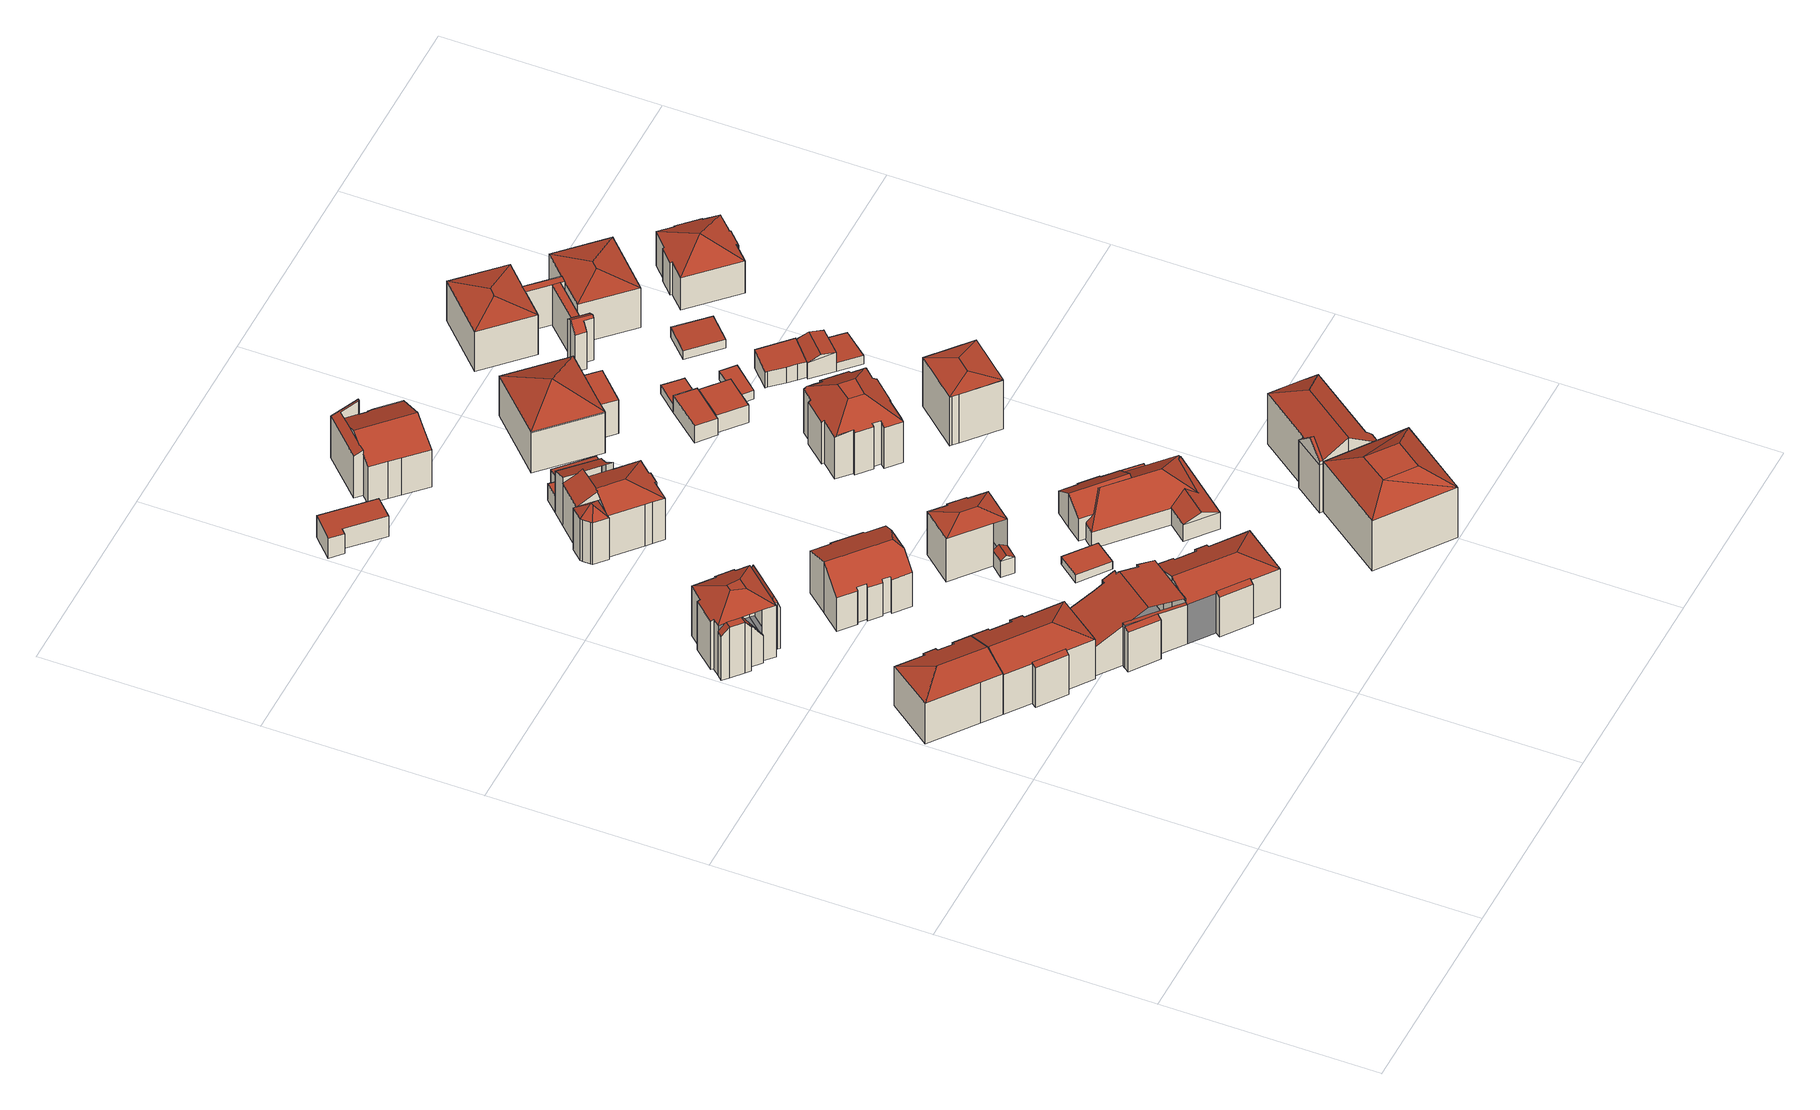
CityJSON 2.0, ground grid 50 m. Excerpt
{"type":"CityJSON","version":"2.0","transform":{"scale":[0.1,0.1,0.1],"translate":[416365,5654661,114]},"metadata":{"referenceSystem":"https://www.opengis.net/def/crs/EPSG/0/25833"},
"CityObjects":{
"building1":{"type":"Building","attributes":{"Dachtyp_tdc":"tdcHipAndGableRoof","Gemeindeschluessel":14612000,"Dachneigung":21.37,"QualitaetDacherkennung":67,"Geometrietyp2DReferenz":"3000","measuredHeight":13.57,"function":"31001_9998","roofType":"5000"},"geometry":[{"type":"Solid","lod":"2","boundaries":[[[[0,1,2,3]],[[1,4,5,2]],[[4,6,7,5]],[[6,8,9,7]],[[8,10,11,9]],[[10,12,13,11]],[[12,14,15,13]],[[14,16,17,15]],[[16,18,19,17]],[[18,20,21,19]],[[20,22,23,21]],[[22,0,3,23]],[[18,16,24]],[[16,14,12,10,24]],[[10,8,6,4,1,0,22,20,18,24]],[[3,2,5,7,9,11,13,15,17,19,21,23]]]],"semantics":{"surfaces":[{"type":"WallSurface"},{"type":"RoofSurface"},{"type":"GroundSurface"}],"values":[[0,0,0,0,0,0,0,0,0,0,0,0,1,1,1,2]]}}]},
"building2":{"type":"Building","attributes":{"Gemeindeschluessel":14612000,"Geometrietyp2DReferenz":"3000","function":"31001_9998","roofType":"9999"},"children":["building2-1","building2-2"]},
"building2-1":{"type":"BuildingPart","attributes":{"Dachtyp_tdc":"tdcHipAndGableRoof","Dachneigung":21.67,"QualitaetDacherkennung":78,"Geometrietyp2DReferenz":"3000","measuredHeight":13.66,"roofType":"5000"},"parents":["building2"],"geometry":[{"type":"MultiSurface","lod":"2","boundaries":[[[25,26,27,13]],[[26,8,9,27]],[[8,28,29,9]],[[28,30,31,29]],[[30,32,33,31]],[[32,34,35,33]],[[34,36,37,35]],[[36,38,39,37]],[[38,40,41,39]],[[40,42,43,41]],[[42,44,45,43]],[[44,46,47,45]],[[48,25,13,49]],[[44,42,40,50]],[[40,38,36,34,32,30,28,8,26,50]],[[26,25,48,46,44,50]],[[13,27,9,29,31,33,35,37,39,41,43,45,47,49]]],"semantics":{"surfaces":[{"type":"WallSurface"},{"type":"RoofSurface"},{"type":"GroundSurface"}],"values":[0,0,0,0,0,0,0,0,0,0,0,0,0,1,1,1,2]}}]},
"building2-2":{"type":"BuildingPart","attributes":{"Dachtyp_tdc":"tdcPolyFlatRoof","Dachneigung":22.02,"QualitaetDacherkennung":45,"Geometrietyp2DReferenz":"3000","measuredHeight":11.65,"roofType":"2100"},"parents":["building2"],"geometry":[{"type":"MultiSurface","lod":"2","boundaries":[[[47,51,52,49]],[[53,54,55,56]],[[56,55,51,47,46]],[[55,54,52,51]],[[54,53,48,49,52]]],"semantics":{"surfaces":[{"type":"GroundSurface"},{"type":"RoofSurface"},{"type":"WallSurface"}],"values":[0,1,2,2,2]}}]},
"building3":{"type":"Building","attributes":{"Gemeindeschluessel":14612000,"Geometrietyp2DReferenz":"3000","function":"31001_9998","roofType":"9999"},"children":["building3-1","building3-2","building3-3"]},
"building3-1":{"type":"BuildingPart","attributes":{"Dachtyp_tdc":"tdcFreeFormRoof","Dachneigung":54.72,"QualitaetDacherkennung":39,"Geometrietyp2DReferenz":"3000","measuredHeight":14.27,"roofType":"5000"},"parents":["building3"],"geometry":[{"type":"MultiSurface","lod":"2","boundaries":[[[57,58,59,60]],[[58,61,62,59]],[[61,63,64,62]],[[63,65,66,64]],[[65,67,68,66]],[[67,69,70,68]],[[69,71,72,70]],[[65,63,61,58,57,73,74]],[[75,76,77,71,69,67]],[[74,75,67,65]],[[60,59,62,64,66,68,70,72,78,79]]],"semantics":{"surfaces":[{"type":"WallSurface"},{"type":"RoofSurface"},{"type":"GroundSurface"}],"values":[0,0,0,0,0,0,0,1,1,1,2]}}]},
"building3-2":{"type":"BuildingPart","attributes":{"Dachtyp_tdc":"tdcFreeFormRoof","Dachneigung":70.44,"QualitaetDacherkennung":25,"Geometrietyp2DReferenz":"3000","measuredHeight":14.87,"roofType":"5000"},"parents":["building3"],"geometry":[{"type":"MultiSurface","lod":"2","boundaries":[[[80,81,82,83]],[[81,84,85,82]],[[84,86,87,85]],[[86,88,89,87]],[[90,91,92,93]],[[91,80,83,92]],[[88,86,94]],[[86,84,81,80,91,95,94]],[[91,90,95]],[[90,88,94,95]],[[83,82,85,87,89,93,92]]],"semantics":{"surfaces":[{"type":"WallSurface"},{"type":"RoofSurface"},{"type":"GroundSurface"}],"values":[0,0,0,0,0,0,1,1,1,1,2]}}]},
"building3-3":{"type":"BuildingPart","attributes":{"Dachtyp_tdc":"tdcCutTentRoof","Dachneigung":26.4,"QualitaetDacherkennung":42,"Geometrietyp2DReferenz":"3000","measuredHeight":17.01,"roofType":"9999"},"parents":["building3"],"geometry":[{"type":"MultiSurface","lod":"2","boundaries":[[[96,97,98,99]],[[97,100,90,93,98]],[[101,102,103,89,88]],[[102,104,57,60,103]],[[105,72,77]],[[105,106,107,72]],[[106,108,109,107]],[[108,110,111,109]],[[110,112,113,111]],[[112,114,115,113]],[[114,116,117,115]],[[116,118,119,117]],[[118,96,99,119]],[[102,101,100,120,121]],[[105,76,122,74,73,104,102,121,123]],[[114,112,110,108,106,105,123,124]],[[100,97,96,118,116,114,124,120]],[[124,123,121,120]],[[99,98,93,89,103,60,79,78,72,107,109,111,113,115,117,119]]],"semantics":{"surfaces":[{"type":"WallSurface"},{"type":"RoofSurface"},{"type":"GroundSurface"}],"values":[0,0,0,0,0,0,0,0,0,0,0,0,0,1,1,1,1,1,2]}}]},
"building4":{"type":"Building","attributes":{"Gemeindeschluessel":14612000,"Geometrietyp2DReferenz":"3000","function":"31001_9998","roofType":"9999"},"children":["building4-1","building4-2","building4-3"]},
"building4-1":{"type":"BuildingPart","attributes":{"Dachtyp_tdc":"tdcPolyFlatRoof","Dachneigung":21.7,"QualitaetDacherkennung":50,"Geometrietyp2DReferenz":"3000","measuredHeight":11.67,"roofType":"2100"},"parents":["building4"],"geometry":[{"type":"MultiSurface","lod":"2","boundaries":[[[125,126,127,128,129]],[[126,130,131,127]],[[130,132,133,131]],[[132,130,126,125,134]],[[128,127,131,133]]],"semantics":{"surfaces":[{"type":"WallSurface"},{"type":"RoofSurface"},{"type":"GroundSurface"}],"values":[0,0,0,1,2]}}]},
"building4-2":{"type":"BuildingPart","attributes":{"Dachtyp_tdc":"tdcGableRoof","Dachneigung":24.34,"QualitaetDacherkennung":28,"Geometrietyp2DReferenz":"3000","measuredHeight":13.68,"roofType":"3100"},"parents":["building4"],"geometry":[{"type":"MultiSurface","lod":"2","boundaries":[[[135,136,137,138,139]],[[140,141,43,142]],[[141,143,41,43]],[[143,144,145,41]],[[144,146,147,145]],[[146,148,149,147]],[[148,150,151,149]],[[150,152,153,151]],[[152,154,155,153]],[[154,156,157,155]],[[156,158,159,157]],[[158,135,139,159]],[[154,152,150,148,146,144,143,141,140,160,161]],[[161,136,135,158,156,154]],[[139,138,162,142,43,41,145,147,149,151,153,155,157,159]]],"semantics":{"surfaces":[{"type":"WallSurface"},{"type":"RoofSurface"},{"type":"GroundSurface"}],"values":[0,0,0,0,0,0,0,0,0,0,0,0,1,1,2]}}]},
"building4-3":{"type":"BuildingPart","attributes":{"Dachtyp_tdc":"tdcPolyFlatRoof","Dachneigung":4.14,"QualitaetDacherkennung":25,"Geometrietyp2DReferenz":"3000","measuredHeight":12.05,"roofType":"2100"},"parents":["building4"],"geometry":[{"type":"MultiSurface","lod":"2","boundaries":[[[163,129,128,164]],[[165,166,140,142,133,132]],[[137,163,164,138]],[[137,167,160,166,165,134,129,163]],[[164,128,133,142,162,138]]],"semantics":{"surfaces":[{"type":"WallSurface"},{"type":"RoofSurface"},{"type":"GroundSurface"}],"values":[0,0,0,1,2]}}]},
"building5":{"type":"Building","attributes":{"Dachtyp_tdc":"tdcGableAndHippedGRoof","Gemeindeschluessel":14612000,"Dachneigung":39.98,"QualitaetDacherkennung":42,"Geometrietyp2DReferenz":"3000","measuredHeight":14.41,"function":"31001_9998","roofType":"9999"},"geometry":[{"type":"Solid","lod":"2","boundaries":[[[[168,169,170,171,172,173,174,175,176,177,178,179]],[[178,180,181,182,183,184,185,186,187,188,189,190,179]],[[191,192,193,194,195,196,197,198,199,200,201,202,203,204,205,206,207,208,209,210,211,212]],[[187,186,192,191]],[[186,185,193,192]],[[185,184,194,193]],[[184,183,195,194]],[[183,182,196,195]],[[182,181,197,196]],[[181,180,198,197]],[[180,178,199,198]],[[178,177,200,199]],[[177,176,201,200]],[[176,175,202,201]],[[175,174,203,202]],[[174,173,204,203]],[[173,172,205,204]],[[172,171,206,205]],[[171,170,207,206]],[[170,169,208,207]],[[169,168,209,208]],[[168,190,210,209]],[[190,189,211,210]],[[189,188,212,211]],[[188,187,191,212]],[[190,168,179]]]],"semantics":{"surfaces":[{"type":"RoofSurface"},{"type":"GroundSurface"},{"type":"WallSurface"}],"values":[[0,0,1,2,2,2,2,2,2,2,2,2,2,2,2,2,2,2,2,2,2,2,2,2,2,0]]}}]},
"building6":{"type":"Building","attributes":{"Dachtyp_tdc":"tdcPolyFlatRoof","Gemeindeschluessel":14612000,"Dachneigung":3.67,"QualitaetDacherkennung":77,"Geometrietyp2DReferenz":"3000","measuredHeight":6.03,"function":"31001_9998","roofType":"2100"},"geometry":[{"type":"Solid","lod":"2","boundaries":[[[[213,214,215,216]],[[214,217,218,215]],[[217,219,220,218]],[[219,221,222,220]],[[221,223,224,222]],[[223,213,216,224]],[[223,221,219,217,214,213]],[[216,215,218,220,222,224]]]],"semantics":{"surfaces":[{"type":"WallSurface"},{"type":"RoofSurface"},{"type":"GroundSurface"}],"values":[[0,0,0,0,0,0,1,2]]}}]},
"building7":{"type":"Building","attributes":{"Gemeindeschluessel":14612000,"Geometrietyp2DReferenz":"3000","function":"31001_9998","roofType":"9999"},"children":["building7-1","building7-2"]},
"building7-1":{"type":"BuildingPart","attributes":{"Dachtyp_tdc":"tdcHipAndGableRoof","Dachneigung":21.66,"QualitaetDacherkennung":77,"Geometrietyp2DReferenz":"3000","measuredHeight":13.64,"roofType":"5000"},"parents":["building7"],"geometry":[{"type":"MultiSurface","lod":"2","boundaries":[[[225,226,139,227]],[[226,228,229,139]],[[228,230,231,229]],[[230,232,233,231]],[[232,234,235,233]],[[234,236,237,235]],[[236,238,239,237]],[[238,240,241,239]],[[240,242,243,241]],[[242,244,245,243]],[[246,225,227,164]],[[242,240,247]],[[240,238,236,234,232,230,228,226,225,247]],[[225,246,248,244,242,247]],[[227,139,229,231,233,235,237,239,241,243,245,249,164]]],"semantics":{"surfaces":[{"type":"WallSurface"},{"type":"RoofSurface"},{"type":"GroundSurface"}],"values":[0,0,0,0,0,0,0,0,0,0,0,1,1,1,2]}}]},
"building7-2":{"type":"BuildingPart","attributes":{"Dachtyp_tdc":"tdcPolyFlatRoof","Dachneigung":22.23,"QualitaetDacherkennung":47,"Geometrietyp2DReferenz":"3000","measuredHeight":11.64,"roofType":"2100"},"parents":["building7"],"geometry":[{"type":"MultiSurface","lod":"2","boundaries":[[[250,251,252,245,244]],[[251,253,254,252]],[[253,255,249,254]],[[255,248,249]],[[255,253,251,250]],[[245,252,254,249]]],"semantics":{"surfaces":[{"type":"WallSurface"},{"type":"RoofSurface"},{"type":"GroundSurface"}],"values":[0,0,0,0,1,2]}}]},
"building8":{"type":"Building","attributes":{"Gemeindeschluessel":14612000,"Geometrietyp2DReferenz":"3000","function":"31001_9998","roofType":"9999"},"children":["building8-1","building8-2","building8-3","building8-4"]},
"building8-1":{"type":"BuildingPart","attributes":{"Dachtyp_tdc":"tdcHipAndGableRoof","Dachneigung":23.59,"QualitaetDacherkennung":77,"Geometrietyp2DReferenz":"3000","measuredHeight":14.32,"roofType":"5000"},"parents":["building8"],"geometry":[{"type":"MultiSurface","lod":"2","boundaries":[[[256,257,258,259]],[[257,260,261,258]],[[260,262,263,261]],[[262,264,265,263]],[[264,266,267,265]],[[266,268,269,267]],[[268,270,271,269]],[[270,272,273,271]],[[272,274,275,273]],[[268,266,264,262,260,257,276]],[[257,256,277,278,279,276]],[[279,280,281,282,274,272,270,268,276]],[[275,283,284,285,259,258,261,263,265,267,269,271,273]]],"semantics":{"surfaces":[{"type":"WallSurface"},{"type":"RoofSurface"},{"type":"GroundSurface"}],"values":[0,0,0,0,0,0,0,0,0,1,1,1,2]}}]},
"building8-2":{"type":"BuildingPart","attributes":{"Dachtyp_tdc":"tdcFreeFormRoof","Dachneigung":42.29,"QualitaetDacherkennung":22,"Geometrietyp2DReferenz":"3000","measuredHeight":14.21,"roofType":"5000"},"parents":["building8"],"geometry":[{"type":"MultiSurface","lod":"2","boundaries":[[[286,287,288,289]],[[287,290,291,288]],[[292,293,294,275,274]],[[293,295,296,294]],[[295,297,298,296]],[[297,299,300,298]],[[299,286,289,300]],[[295,293,301]],[[293,292,282,302,303,301]],[[302,304,290,287,305,303]],[[287,286,305]],[[286,299,297,295,301,303,305]],[[289,288,291,283,275,294,296,298,300]]],"semantics":{"surfaces":[{"type":"WallSurface"},{"type":"RoofSurface"},{"type":"GroundSurface"}],"values":[0,0,0,0,0,0,0,1,1,1,1,1,2]}}]},
"building8-3":{"type":"BuildingPart","attributes":{"Dachtyp_tdc":"tdcPolyFlatRoof","Dachneigung":25.58,"QualitaetDacherkennung":54,"Geometrietyp2DReferenz":"3000","measuredHeight":13.62,"roofType":"2100"},"parents":["building8"],"geometry":[{"type":"MultiSurface","lod":"2","boundaries":[[[306,307,308,309,310]],[[307,311,312,308]],[[311,313,314,312]],[[313,315,316,314]],[[315,317,256,259,316]],[[317,315,313,311,307,306,318,319]],[[309,308,312,314,316,259,285]]],"semantics":{"surfaces":[{"type":"WallSurface"},{"type":"RoofSurface"},{"type":"GroundSurface"}],"values":[0,0,0,0,0,1,2]}}]},
"building8-4":{"type":"BuildingPart","attributes":{"Dachtyp_tdc":"tdcPolyFlatRoof","Dachneigung":27.95,"QualitaetDacherkennung":77,"Geometrietyp2DReferenz":"3000","measuredHeight":14.22,"roofType":"2100"},"parents":["building8"],"geometry":[{"type":"MultiSurface","lod":"2","boundaries":[[[290,310,309,291]],[[320,318,310,290,304,321,280,322,278]],[[283,291,309,285,284]]],"semantics":{"surfaces":[{"type":"WallSurface"},{"type":"RoofSurface"},{"type":"GroundSurface"}],"values":[0,1,2]}}]},
"building9":{"type":"Building","attributes":{"Gemeindeschluessel":14612000,"Geometrietyp2DReferenz":"3000","function":"31001_9998","roofType":"9999"},"children":["building9-1","building9-2"]},
"building9-1":{"type":"BuildingPart","attributes":{"Dachtyp_tdc":"tdcHipRoof","Dachneigung":19.52,"QualitaetDacherkennung":62,"Geometrietyp2DReferenz":"3000","measuredHeight":13.58,"roofType":"3200"},"parents":["building9"],"geometry":[{"type":"MultiSurface","lod":"2","boundaries":[[[323,324,325,326]],[[324,327,328,325]],[[327,329,330,331,328]],[[332,333,334,335,336]],[[333,337,338,334]],[[337,339,340,338]],[[339,341,342,340]],[[341,323,326,342]],[[337,333,343]],[[329,327,344]],[[333,332,329,344,343]],[[327,324,323,341,339,337,343,344]],[[326,325,328,331,335,334,338,340,342]]],"semantics":{"surfaces":[{"type":"WallSurface"},{"type":"RoofSurface"},{"type":"GroundSurface"}],"values":[0,0,0,0,0,0,0,0,1,1,1,1,2]}}]},
"building9-2":{"type":"BuildingPart","attributes":{"Dachtyp_tdc":"tdcGableRoof","Dachneigung":30.6,"QualitaetDacherkennung":9,"Geometrietyp2DReferenz":"3000","measuredHeight":5.54,"roofType":"3100"},"parents":["building9"],"geometry":[{"type":"MultiSurface","lod":"2","boundaries":[[[345,346,347,348]],[[346,336,335,347]],[[330,345,348,331]],[[345,330,349,350]],[[336,346,350,349]],[[345,350,346]],[[348,347,335,331]]],"semantics":{"surfaces":[{"type":"WallSurface"},{"type":"RoofSurface"},{"type":"GroundSurface"}],"values":[0,0,0,1,1,0,2]}}]},
"building10":{"type":"Building","attributes":{"Gemeindeschluessel":14612000,"Dachneigung":90,"Dachorientierung":0,"MittlereTraufHoehe":116.54,"QualitaetDacherkennung":100,"ObjektHoehe":2.2,"BodenHoehe":114.33,"Geometrietyp2DReferenz":"3000","AbsoluteHoehe":116.54,"Dachflaeche":51.8,"measuredHeight":2.2,"function":"31001_9998","roofType":"1000","storeysAboveGround":1},"geometry":[{"type":"MultiSurface","lod":"2","boundaries":[[[351,352,353,354]],[[352,355,356,353]],[[355,357,358,356]],[[357,351,354,358]],[[357,355,352,351]],[[354,353,356,358]]],"semantics":{"surfaces":[{"type":"WallSurface"},{"type":"RoofSurface"},{"type":"GroundSurface"}],"values":[0,0,0,0,1,2]}}]},
"building11":{"type":"Building","attributes":{"Dachtyp_tdc":"tdcPolyFlatRoof","Gemeindeschluessel":14612000,"Dachneigung":0,"QualitaetDacherkennung":66,"Geometrietyp2DReferenz":"3000","measuredHeight":4.59,"function":"31001_9998","roofType":"1000"},"geometry":[{"type":"Solid","lod":"2","boundaries":[[[[359,360,361,308]],[[360,362,363,361]],[[362,364,365,363]],[[364,366,312,365]],[[366,359,308,312]],[[366,364,362,360,359]],[[308,361,363,365,312]]]],"semantics":{"surfaces":[{"type":"WallSurface"},{"type":"RoofSurface"},{"type":"GroundSurface"}],"values":[[0,0,0,0,0,1,2]]}}]},
"building12":{"type":"Building","attributes":{"Gemeindeschluessel":14612000,"Geometrietyp2DReferenz":"3000","function":"31001_9998","roofType":"9999"},"children":["building12-1","building12-2"]},
"building12-1":{"type":"BuildingPart","attributes":{"Dachtyp_tdc":"tdcGableRoof","Dachneigung":24.15,"QualitaetDacherkennung":55,"Geometrietyp2DReferenz":"3000","measuredHeight":13.93,"roofType":"3100"},"parents":["building12"],"geometry":[{"type":"MultiSurface","lod":"2","boundaries":[[[367,368,369,370]],[[368,371,372,369]],[[371,373,374,372]],[[373,375,376,374]],[[375,377,378,376]],[[377,379,380,378]],[[379,381,382,380]],[[381,383,384,382]],[[383,385,386,384]],[[385,387,388,386]],[[387,389,390,388]],[[389,391,392,390]],[[393,394,391,389,387,385,383,381,379]],[[379,377,375,373,371,368,367,395,396,393]],[[369,372,374,376,378,380,382,384,386,388,390,392,397,398,370]]],"semantics":{"surfaces":[{"type":"WallSurface"},{"type":"RoofSurface"},{"type":"GroundSurface"}],"values":[0,0,0,0,0,0,0,0,0,0,0,0,1,1,2]}}]},
"building12-2":{"type":"BuildingPart","attributes":{"Dachtyp_tdc":"tdcPolyFlatRoof","Dachneigung":24.15,"QualitaetDacherkennung":47,"Geometrietyp2DReferenz":"3000","measuredHeight":14.46,"roofType":"2100"},"parents":["building12"],"geometry":[{"type":"MultiSurface","lod":"2","boundaries":[[[399,400,401,402]],[[400,403,367,370,401]],[[404,405,406,392,391]],[[405,399,402,406]],[[405,404,394,407,396,408,403,400,399]],[[402,401,370,398,397,392,406]]],"semantics":{"surfaces":[{"type":"WallSurface"},{"type":"RoofSurface"},{"type":"GroundSurface"}],"values":[0,0,0,0,1,2]}}]},
"building13":{"type":"Building","attributes":{"Dachtyp_tdc":"tdcPolyFlatRoof","Gemeindeschluessel":14612000,"Dachneigung":6.61,"QualitaetDacherkennung":54,"Geometrietyp2DReferenz":"3000","measuredHeight":4.79,"function":"31001_9998","roofType":"2100"},"geometry":[{"type":"Solid","lod":"2","boundaries":[[[[409,410,411,412]],[[410,413,414,411]],[[413,415,416,414]],[[415,417,418,416]],[[417,409,412,418]],[[417,415,413,410,409]],[[412,411,414,416,418]]]],"semantics":{"surfaces":[{"type":"WallSurface"},{"type":"RoofSurface"},{"type":"GroundSurface"}],"values":[[0,0,0,0,0,1,2]]}}]},
"building14":{"type":"Building","attributes":{"Gemeindeschluessel":14612000,"Dachneigung":55.57,"Dachorientierung":130.14,"MittlereTraufHoehe":120.61,"QualitaetDacherkennung":79,"ObjektHoehe":9.51,"BodenHoehe":114.25,"Geometrietyp2DReferenz":"3000","AbsoluteHoehe":123.76,"Dachflaeche":168.14,"measuredHeight":9.51,"function":"31001_9998","roofType":"3100","storeysAboveGround":3},"geometry":[{"type":"MultiSurface","lod":"2","boundaries":[[[419,420,421,422,423,424,425,426,427,428,429,430,431]],[[432,433,434,435,436,437,438,439,440,441,442,443,444,445,446,447,448,449,450,451]],[[431,430,433,432]],[[430,429,434,433]],[[429,428,435,434]],[[428,427,436,435]],[[427,426,437,436]],[[426,425,438,437]],[[425,424,439,438]],[[424,423,440,439]],[[423,422,441,440]],[[422,421,442,441]],[[421,420,443,442]],[[420,419,444,443]],[[419,452,445,444]],[[452,453,446,445]],[[453,454,447,446]],[[454,455,448,447]],[[455,456,449,448]],[[456,457,450,449]],[[457,458,451,450]],[[458,431,432,451]],[[431,458,457,456,455,454,453,452,419]]],"semantics":{"surfaces":[{"type":"RoofSurface"},{"type":"GroundSurface"},{"type":"WallSurface"}],"values":[0,1,2,2,2,2,2,2,2,2,2,2,2,2,2,2,2,2,2,2,2,2,0]}}]},
"building15":{"type":"Building","attributes":{"Gemeindeschluessel":14612000,"Geometrietyp2DReferenz":"3000","function":"31001_9998","roofType":"9999"},"children":["building15-1","building15-2"]},
"building15-1":{"type":"BuildingPart","attributes":{"Dachtyp_tdc":"tdcPolyFlatRoof","Dachneigung":0,"QualitaetDacherkennung":0,"Geometrietyp2DReferenz":"3000","measuredHeight":3.71,"roofType":"9999"},"parents":["building15"],"geometry":[{"type":"MultiSurface","lod":"2","boundaries":[[[459,460,461,462]],[[462,461,463,464]],[[461,460,465,463]],[[460,459,466,465]],[[464,463,465,466]],[[464,466,459,462]]],"semantics":{"surfaces":[{"type":"RoofSurface"},{"type":"WallSurface"},{"type":"GroundSurface"},{"type":"ClosureSurface","isClosure":"1","QuelleClosure":"LoD1Solid"}],"values":[0,1,1,1,2,3]}}]},
"building15-2":{"type":"BuildingPart","attributes":{"Dachtyp_tdc":"tdcFreeFormRoof","Dachneigung":34.91,"QualitaetDacherkennung":10,"Geometrietyp2DReferenz":"3000","measuredHeight":9.46,"roofType":"5000"},"parents":["building15"],"geometry":[{"type":"MultiSurface","lod":"2","boundaries":[[[467,468,469,470]],[[468,471,472,469]],[[471,473,474,472]],[[475,476,471,468]],[[475,468,467]],[[476,475,467,473]],[[476,473,471]],[[474,464,466,470,469,472]]],"semantics":{"surfaces":[{"type":"WallSurface"},{"type":"RoofSurface"},{"type":"GroundSurface"}],"values":[0,0,0,1,1,1,1,2]}}]},
"building16":{"type":"Building","attributes":{"Dachtyp_tdc":"tdcFreeFormRoof","Gemeindeschluessel":14612000,"Dachneigung":33.08,"QualitaetDacherkennung":50,"Geometrietyp2DReferenz":"3000","measuredHeight":17.96,"function":"31001_9998","roofType":"5000"},"geometry":[{"type":"Solid","lod":"2","boundaries":[[[[477,478,479,480]],[[478,481,482,479]],[[481,483,484,482]],[[483,485,486,484]],[[485,477,480,486]],[[487,481,488]],[[481,487,483]],[[487,489,485,483]],[[478,489,490]],[[489,478,477,485]],[[481,478,490,488]],[[488,490,489,487]],[[480,479,482,484,486]]]],"semantics":{"surfaces":[{"type":"WallSurface"},{"type":"RoofSurface"},{"type":"GroundSurface"}],"values":[[0,0,0,0,0,1,1,1,1,1,1,1,2]]}}]},
"building17":{"type":"Building","attributes":{"Gemeindeschluessel":14612000,"Dachneigung":67.94,"Dachorientierung":-140.06,"MittlereTraufHoehe":119.07,"QualitaetDacherkennung":91,"ObjektHoehe":6.33,"BodenHoehe":114.45,"Geometrietyp2DReferenz":"3000","AbsoluteHoehe":120.78,"Dachflaeche":167.52,"measuredHeight":6.33,"function":"31001_9998","roofType":"5000","storeysAboveGround":2},"children":["building17-1"],"geometry":[{"type":"MultiSurface","lod":"2","boundaries":[[[491,492,493,494]],[[492,495,496,493]],[[495,497,498,496]],[[492,491,499]],[[497,495,500]],[[495,492,499,500]],[[498,501,494,493,496]],[[501,498,497,502]],[[491,494,501,502]],[[497,500,499,491,499,502]],[[491,502,499]]],"semantics":{"surfaces":[{"type":"WallSurface"},{"type":"RoofSurface"},{"type":"GroundSurface"},{"type":"ClosureSurface","isClosure":"1","QuelleClosure":"LoD2WallSurface"},{"type":"ClosureSurface","isClosure":"1","QuelleClosure":"LoD2RoofSurface"}],"values":[0,0,0,1,0,1,2,0,3,1,4]}}]},
"building17-1":{"type":"BuildingPart","attributes":{"Dachneigung":69.37,"Dachorientierung":-50.63,"MittlereTraufHoehe":119.07,"QualitaetDacherkennung":100,"BodenHoehe":114.45,"ObjektTeilHoehe":6.32,"Geometrietyp2DReferenz":"3000","AbsoluteHoehe":120.77,"Dachflaeche":88.52,"measuredHeight":6.32,"roofType":"5000","storeysAboveGround":2},"parents":["building17"],"geometry":[{"type":"MultiSurface","lod":"2","boundaries":[[[503,491,494,504]],[[502,505,506,501]],[[505,503,504,506]],[[503,505,507]],[[491,503,507,499]],[[505,502,499,507]],[[504,494,501,506]],[[491,502,501,494]],[[502,491,499]]],"semantics":{"surfaces":[{"type":"WallSurface"},{"type":"RoofSurface"},{"type":"GroundSurface"},{"type":"ClosureSurface","isClosure":"1","QuelleClosure":"LoD2WallSurface"},{"type":"ClosureSurface","isClosure":"1","QuelleClosure":"LoD2RoofSurface"}],"values":[0,0,0,0,1,1,2,3,4]}}]},
"building18":{"type":"Building","attributes":{"Gemeindeschluessel":14612000,"Geometrietyp2DReferenz":"3000","function":"31001_9998","roofType":"9999"},"children":["building18-1","building18-2"]},
"building18-1":{"type":"BuildingPart","attributes":{"Dachtyp_tdc":"tdcPolyFlatRoof","Dachneigung":0,"QualitaetDacherkennung":41,"Geometrietyp2DReferenz":"3000","measuredHeight":9.46,"roofType":"1000"},"parents":["building18"],"geometry":[{"type":"MultiSurface","lod":"2","boundaries":[[[508,509,510,511]],[[509,512,513,510]],[[512,514,515,513]],[[514,512,509,508]],[[511,510,513,515]]],"semantics":{"surfaces":[{"type":"WallSurface"},{"type":"RoofSurface"},{"type":"GroundSurface"}],"values":[0,0,0,1,2]}}]},
"building18-2":{"type":"BuildingPart","attributes":{"Dachtyp_tdc":"tdcTentRoof","Dachneigung":27.33,"QualitaetDacherkennung":58,"Geometrietyp2DReferenz":"3000","measuredHeight":15.47,"roofType":"3500"},"parents":["building18"],"geometry":[{"type":"MultiSurface","lod":"2","boundaries":[[[516,517,518,519]],[[517,520,521,518]],[[520,522,523,521]],[[522,524,511,523]],[[524,508,511]],[[525,515,514]],[[525,526,527,515]],[[526,516,519,527]],[[528,529,530]],[[517,528,530]],[[522,520,517,530]],[[531,522,530,529,532]],[[524,531,532,525]],[[525,532,529,526]],[[522,531,524]],[[526,529,528,516]],[[516,528,517]],[[519,518,521,523,511,515,527]]],"semantics":{"surfaces":[{"type":"WallSurface"},{"type":"RoofSurface"},{"type":"GroundSurface"}],"values":[0,0,0,0,0,0,0,0,1,1,1,1,0,0,0,0,0,2]}}]},
"building19":{"type":"Building","attributes":{"Dachtyp_tdc":"tdcFreeFormRoof","Gemeindeschluessel":14612000,"Dachneigung":33.27,"QualitaetDacherkennung":61,"Geometrietyp2DReferenz":"3000","measuredHeight":15.55,"function":"31001_9998","roofType":"5000"},"geometry":[{"type":"Solid","lod":"2","boundaries":[[[[533,534,535,536]],[[534,537,538,535]],[[537,539,540,538]],[[539,541,542,540]],[[541,543,544,542]],[[543,545,546,544]],[[545,547,548,546]],[[547,549,550,548]],[[549,551,552,550]],[[551,553,554,552]],[[553,555,556,554]],[[555,557,558,556]],[[557,559,560,558]],[[559,561,562,560]],[[561,563,564,562]],[[563,565,566,564]],[[565,567,568,566]],[[567,569,570,568]],[[569,571,572,570]],[[571,573,574,572]],[[573,575,576,574]],[[575,577,578,576]],[[577,579,580,578]],[[579,581,582,580]],[[581,533,536,582]],[[553,551,549,547,545,583,584,585,586,557,555]],[[587,588,569,567,565,563,561,559,586,585]],[[589,590,581,579,577,575,573,571,588,587]],[[534,533,590,589,584,583,543,541,539,537]],[[584,589,587,585]],[[545,543,583]],[[559,557,586]],[[571,569,588]],[[533,581,590]],[[536,535,538,540,542,544,546,548,550,552,554,556,558,560,562,564,566,568,570,572,574,576,578,580,582]]]],"semantics":{"surfaces":[{"type":"WallSurface"},{"type":"RoofSurface"},{"type":"GroundSurface"}],"values":[[0,0,0,0,0,0,0,0,0,0,0,0,0,0,0,0,0,0,0,0,0,0,0,0,0,1,1,1,1,1,0,0,0,0,2]]}}]},
"building20":{"type":"Building","attributes":{"Gemeindeschluessel":14612000,"Dachtyp_tdc":"tdcPolyFlatRoof","Dachneigung":0,"QualitaetDacherkennung":74,"Geometrietyp2DReferenz":"3000","measuredHeight":4.72,"function":"31001_9998","roofType":"1000"},"geometry":[{"type":"Solid","lod":"2","boundaries":[[[[591,592,593,594]],[[592,595,596,593]],[[595,597,598,596]],[[597,599,600,598]],[[599,601,602,600]],[[601,591,594,602]],[[601,599,597,595,592,591]],[[594,593,596,598,600,602]]]],"semantics":{"surfaces":[{"type":"WallSurface"},{"type":"RoofSurface"},{"type":"GroundSurface"}],"values":[[0,0,0,0,0,0,1,2]]}}]},
"building21":{"type":"Building","attributes":{"Gemeindeschluessel":14612000,"Geometrietyp2DReferenz":"3000","function":"31001_9998","roofType":"9999"},"children":["building21-1","building21-2","building21-3"]},
"building21-1":{"type":"BuildingPart","attributes":{"Dachtyp_tdc":"tdcHipAndGableRoof","Dachneigung":33.42,"QualitaetDacherkennung":57,"Geometrietyp2DReferenz":"3000","measuredHeight":17.8,"roofType":"5000"},"parents":["building21"],"geometry":[{"type":"MultiSurface","lod":"2","boundaries":[[[603,604,605,606]],[[604,607,608,605]],[[607,609,610,611,608]],[[612,613,614,615,616]],[[613,617,618,614]],[[617,619,618]],[[620,621,622]],[[620,623,624,621]],[[623,625,626,624]],[[625,627,628,626]],[[627,603,606,628]],[[623,620,617,613,629]],[[613,612,630,631,609,607,629]],[[607,604,603,627,625,623,629]],[[606,605,608,611,615,614,618,621,624,626,628]]],"semantics":{"surfaces":[{"type":"WallSurface"},{"type":"RoofSurface"},{"type":"GroundSurface"}],"values":[0,0,0,0,0,0,0,0,0,0,0,1,1,1,2]}}]},
"building21-2":{"type":"BuildingPart","attributes":{"Dachtyp_tdc":"tdcFreeFormRoof","Dachneigung":10.35,"QualitaetDacherkennung":19,"Geometrietyp2DReferenz":"3000","measuredHeight":8.88,"roofType":"5000"},"parents":["building21"],"geometry":[{"type":"MultiSurface","lod":"2","boundaries":[[[632,633,634,635]],[[633,622,621,634]],[[619,632,635,618]],[[636,622,633]],[[637,636,633,632]],[[637,632,619]],[[636,637,619,622]],[[635,634,621,618]]],"semantics":{"surfaces":[{"type":"WallSurface"},{"type":"RoofSurface"},{"type":"GroundSurface"}],"values":[0,0,0,1,1,1,1,2]}}]},
"building21-3":{"type":"BuildingPart","attributes":{"Dachtyp_tdc":"tdcGableRoof","Dachneigung":43.58,"QualitaetDacherkennung":35,"Geometrietyp2DReferenz":"3000","measuredHeight":17.92,"roofType":"3100"},"parents":["building21"],"geometry":[{"type":"MultiSurface","lod":"2","boundaries":[[[610,609,638,639]],[[639,638,640,641]],[[642,643,615,611]],[[610,639,642,611]],[[639,641,643,642]],[[641,616,615,643]],[[638,609,631,644,640]],[[616,641,640,644,630]]],"semantics":{"surfaces":[{"type":"WallSurface"},{"type":"GroundSurface"},{"type":"RoofSurface"}],"values":[0,0,1,0,0,0,2,2]}}]},
"building22":{"type":"Building","attributes":{"Dachtyp_tdc":"tdcPolyFlatRoof","Gemeindeschluessel":14612000,"Dachneigung":0,"QualitaetDacherkennung":66,"Geometrietyp2DReferenz":"3000","measuredHeight":4.85,"function":"31001_9998","roofType":"1000"},"geometry":[{"type":"Solid","lod":"2","boundaries":[[[[645,646,594,647]],[[646,648,602,594]],[[648,649,650,602]],[[649,651,652,650]],[[651,645,647,652]],[[651,649,648,646,645]],[[647,594,602,650,652]]]],"semantics":{"surfaces":[{"type":"WallSurface"},{"type":"RoofSurface"},{"type":"GroundSurface"}],"values":[[0,0,0,0,0,1,2]]}}]},
"building23":{"type":"Building","attributes":{"Dachtyp_tdc":"tdcPolyFlatRoof","Gemeindeschluessel":14612000,"Dachneigung":0,"QualitaetDacherkennung":68,"Geometrietyp2DReferenz":"3000","measuredHeight":2.38,"function":"31001_9998","roofType":"1000"},"geometry":[{"type":"Solid","lod":"2","boundaries":[[[[653,654,655,598]],[[654,656,657,655]],[[656,658,659,657]],[[658,660,600,659]],[[660,653,598,600]],[[660,658,656,654,653]],[[598,655,657,659,600]]]],"semantics":{"surfaces":[{"type":"WallSurface"},{"type":"RoofSurface"},{"type":"GroundSurface"}],"values":[[0,0,0,0,0,1,2]]}}]},
"building24":{"type":"Building","attributes":{"Dachtyp_tdc":"tdcHipRoof","Gemeindeschluessel":14612000,"Dachneigung":10.19,"QualitaetDacherkennung":50,"Geometrietyp2DReferenz":"3000","measuredHeight":14.78,"function":"31001_9998","roofType":"3200"},"geometry":[{"type":"Solid","lod":"2","boundaries":[[[[661,662,663,664]],[[662,665,666,663]],[[665,667,668,666]],[[667,669,670,668]],[[669,671,672,670]],[[671,661,664,672]],[[667,665,662,673,674]],[[675,669,676]],[[673,675,676,674]],[[669,667,674,676]],[[671,675,673,661]],[[669,675,671]],[[661,673,662]],[[664,663,666,668,670,672]]]],"semantics":{"surfaces":[{"type":"WallSurface"},{"type":"RoofSurface"},{"type":"GroundSurface"}],"values":[[0,0,0,0,0,0,1,1,1,1,0,0,0,2]]}}]},
"building25":{"type":"Building","attributes":{"Dachtyp_tdc":"tdcPolyFlatRoof","Gemeindeschluessel":14612000,"Dachneigung":0,"QualitaetDacherkennung":66,"Geometrietyp2DReferenz":"3000","measuredHeight":2.43,"function":"31001_9998","roofType":"1000"},"geometry":[{"type":"Solid","lod":"2","boundaries":[[[[677,678,679,680]],[[678,681,682,679]],[[681,683,684,682]],[[683,685,686,684]],[[685,677,680,686]],[[685,683,681,678,677]],[[680,679,682,684,686]]]],"semantics":{"surfaces":[{"type":"WallSurface"},{"type":"RoofSurface"},{"type":"GroundSurface"}],"values":[[0,0,0,0,0,1,2]]}}]},
"building26":{"type":"Building","attributes":{"Dachtyp_tdc":"tdcPolyFlatRoof","Gemeindeschluessel":14612000,"Dachneigung":7.59,"QualitaetDacherkennung":74,"Geometrietyp2DReferenz":"3000","measuredHeight":5.21,"function":"31001_9998","roofType":"2100"},"geometry":[{"type":"Solid","lod":"2","boundaries":[[[[687,688,689,690]],[[688,691,692,689]],[[691,693,694,692]],[[693,695,696,694]],[[695,697,698,696]],[[697,699,700,698]],[[699,687,690,700]],[[699,697,695,693,691,688,687]],[[690,689,692,694,696,698,700]]]],"semantics":{"surfaces":[{"type":"WallSurface"},{"type":"RoofSurface"},{"type":"GroundSurface"}],"values":[[0,0,0,0,0,0,0,1,2]]}}]},
"building27":{"type":"Building","attributes":{"Dachtyp_tdc":"tdcFreeFormRoof","Gemeindeschluessel":14612000,"Dachneigung":10.1,"QualitaetDacherkennung":56,"Geometrietyp2DReferenz":"3000","measuredHeight":5.91,"function":"31001_9998","roofType":"5000"},"geometry":[{"type":"Solid","lod":"2","boundaries":[[[[701,702,703,704]],[[702,705,706,703]],[[705,707,708,706]],[[707,709,710,708]],[[709,701,704,710]],[[701,709,711,712]],[[712,711,707,705,702]],[[709,707,711]],[[702,701,712]],[[704,703,706,708,710]]]],"semantics":{"surfaces":[{"type":"WallSurface"},{"type":"RoofSurface"},{"type":"GroundSurface"}],"values":[[0,0,0,0,0,1,1,0,0,2]]}}]},
"building28":{"type":"Building","attributes":{"Dachtyp_tdc":"tdcPolyFlatRoof","Gemeindeschluessel":14612000,"Dachneigung":3.97,"QualitaetDacherkennung":58,"Geometrietyp2DReferenz":"3000","measuredHeight":2.82,"function":"31001_9998","roofType":"2100"},"geometry":[{"type":"Solid","lod":"2","boundaries":[[[[713,714,710,704]],[[714,715,716,710]],[[715,717,718,716]],[[717,713,704,718]],[[717,715,714,713]],[[704,710,716,718]]]],"semantics":{"surfaces":[{"type":"WallSurface"},{"type":"RoofSurface"},{"type":"GroundSurface"}],"values":[[0,0,0,0,1,2]]}}]},
"building29":{"type":"Building","attributes":{"Dachtyp_tdc":"tdcPolyFlatRoof","Gemeindeschluessel":14612000,"Dachneigung":3.55,"QualitaetDacherkennung":80,"Geometrietyp2DReferenz":"3000","measuredHeight":2.89,"function":"31001_9998","roofType":"2100"},"geometry":[{"type":"Solid","lod":"2","boundaries":[[[[719,720,721,722]],[[720,723,724,721]],[[723,725,726,724]],[[725,719,722,726]],[[725,723,720,719]],[[722,721,724,726]]]],"semantics":{"surfaces":[{"type":"WallSurface"},{"type":"RoofSurface"},{"type":"GroundSurface"}],"values":[[0,0,0,0,1,2]]}}]},
"building30":{"type":"Building","attributes":{"Gemeindeschluessel":14612000,"Geometrietyp2DReferenz":"3000","function":"31001_9998","roofType":"9999"},"children":["building30-1","building30-2","building30-3","building30-4","building30-5"]},
"building30-1":{"type":"BuildingPart","attributes":{"Dachtyp_tdc":"tdcHipRoof","Dachneigung":13.54,"QualitaetDacherkennung":75,"Geometrietyp2DReferenz":"3000","measuredHeight":12.72,"roofType":"3200"},"parents":["building30"],"geometry":[{"type":"MultiSurface","lod":"2","boundaries":[[[727,728,729,730]],[[728,731,732,729]],[[731,733,734,732]],[[733,735,736,734]],[[735,737,738,736]],[[735,733,739]],[[731,728,740]],[[733,731,740,739]],[[728,727,737,735,739,740]],[[730,729,732,734,736,738]]],"semantics":{"surfaces":[{"type":"WallSurface"},{"type":"RoofSurface"},{"type":"GroundSurface"}],"values":[0,0,0,0,0,1,1,1,1,2]}}]},
"building30-2":{"type":"BuildingPart","attributes":{"Dachtyp_tdc":"tdcPolyFlatRoof","Dachneigung":0,"QualitaetDacherkennung":71,"Geometrietyp2DReferenz":"3000","measuredHeight":11.19,"roofType":"1000"},"parents":["building30"],"geometry":[{"type":"MultiSurface","lod":"2","boundaries":[[[741,742,743]],[[741,744,727,730,742]],[[745,738,737]],[[744,741,746,747,748,745]],[[749,750,751,742,730,738]],[[745,748,749,738]],[[747,746,751,750]],[[746,752,751]]],"semantics":{"surfaces":[{"type":"WallSurface"},{"type":"RoofSurface"},{"type":"GroundSurface"}],"values":[0,0,0,1,2,0,0,0]}}]},
"building30-3":{"type":"BuildingPart","attributes":{"Dachtyp_tdc":"tdcHipRoof","Dachneigung":13.36,"QualitaetDacherkennung":73,"Geometrietyp2DReferenz":"3000","measuredHeight":12.73,"roofType":"3200"},"parents":["building30"],"geometry":[{"type":"MultiSurface","lod":"2","boundaries":[[[752,753,754,751]],[[753,755,756,754]],[[755,757,758,756]],[[757,759,760,758]],[[759,743,742,760]],[[759,757,761]],[[755,753,762]],[[757,755,762,761]],[[753,752,743,759,761,762]],[[751,754,756,758,760,742]]],"semantics":{"surfaces":[{"type":"WallSurface"},{"type":"RoofSurface"},{"type":"GroundSurface"}],"values":[0,0,0,0,0,1,1,1,1,2]}}]},
"building30-4":{"type":"BuildingPart","attributes":{"Dachtyp_tdc":"tdcPolyFlatRoof","Dachneigung":0,"QualitaetDacherkennung":56,"Geometrietyp2DReferenz":"3000","measuredHeight":11.2,"roofType":"1000"},"parents":["building30"],"geometry":[{"type":"MultiSurface","lod":"2","boundaries":[[[763,764,765,766,749,748]],[[767,768,747,750,769,770]],[[768,767,764,763]],[[749,766,769,750]]],"semantics":{"surfaces":[{"type":"WallSurface"},{"type":"RoofSurface"},{"type":"GroundSurface"}],"values":[0,0,1,2]}}]},
"building30-5":{"type":"BuildingPart","attributes":{"Dachtyp_tdc":"tdcGableRoof","Dachneigung":39.62,"QualitaetDacherkennung":9,"Geometrietyp2DReferenz":"3000","measuredHeight":12.31,"roofType":"3100"},"parents":["building30"],"geometry":[{"type":"MultiSurface","lod":"2","boundaries":[[[765,771,772,766]],[[771,773,774,772]],[[773,775,776,774]],[[775,777,778,776]],[[777,779,780,778]],[[779,781,782,780]],[[781,783,784,782]],[[783,785,786,784]],[[785,770,769,786]],[[783,781,779,777,775,773]],[[773,771,765,770,785,783]],[[766,772,774,776,778,780,782,784,786,769]]],"semantics":{"surfaces":[{"type":"WallSurface"},{"type":"RoofSurface"},{"type":"GroundSurface"}],"values":[0,0,0,0,0,0,0,0,0,1,1,2]}}]},
"building31":{"type":"Building","attributes":{"Dachtyp_tdc":"tdcTentRoof","Gemeindeschluessel":14612000,"Dachneigung":26.55,"QualitaetDacherkennung":58,"Geometrietyp2DReferenz":"3000","measuredHeight":12.81,"function":"31001_9998","roofType":"3500"},"geometry":[{"type":"Solid","lod":"2","boundaries":[[[[787,788,789,790]],[[788,791,792,789]],[[791,793,794,792]],[[793,795,796,794]],[[795,797,798,796]],[[797,799,800,798]],[[799,801,802,800]],[[801,803,804,802]],[[803,805,806,804]],[[805,807,808,806]],[[807,809,810,808]],[[809,811,812,810]],[[811,813,814,812]],[[813,815,816,814]],[[815,817,818,816]],[[817,787,790,818]],[[801,799,797,795,793,791,819]],[[811,809,807,805,803,801,819]],[[813,811,819]],[[791,788,787,817,815,813,819]],[[790,789,792,794,796,798,800,802,804,806,808,810,812,814,816,818]]]],"semantics":{"surfaces":[{"type":"WallSurface"},{"type":"RoofSurface"},{"type":"GroundSurface"}],"values":[[0,0,0,0,0,0,0,0,0,0,0,0,0,0,0,0,1,1,1,1,2]]}}]}
},
"vertices":[
[165,793,114],[160,786,117],[160,786,7],[165,793,7],[190,763,117],[190,763,7],[194,769,115],[194,769,7],[228,743,115],[228,743,7],[185,686,143],[185,686,7],[146,634,121],[146,634,7],[105,665,121],[105,665,7],[2,743,121],[2,743,7],[79,847,117],[79,847,7],[137,803,117],[137,803,7],[142,810,114],[142,810,7],[91,757,143],
[146,634,118],[185,685,143],[185,685,7],[261,718,115],[261,718,7],[257,713,117],[257,713,7],[298,682,117],[298,682,7],[303,689,114],[303,689,7],[326,672,114],[326,672,7],[321,665,117],[321,665,7],[396,609,117],[396,609,7],[323,511,118],[323,511,7],[318,505,118],[318,505,7],[263,547,118],[263,547,7],[200,593,118],[200,593,7],[304,595,143],
[255,536,7],[192,582,7],[200,593,123],[192,582,118],[255,536,118],[263,547,123],
[91,1146,82],[87,1142,82],[87,1142,5],[91,1146,5],[63,1163,128],[63,1163,5],[56,1155,128],[56,1155,5],[45,1164,147],[45,1164,5],[19,1187,146],[19,1187,5],[5,1199,128],[5,1199,5],[16,1211,127],[16,1211,5],[57,1176,147],[56,1176,147],[30,1199,146],[29,1200,145],[16,1211,128],[30,1199,5],[56,1176,5],
[182,1186,137],[187,1182,121],[187,1182,5],[182,1186,5],[140,1128,121],[140,1128,5],[136,1132,137],[136,1132,5],[127,1140,137],[127,1140,5],[199,1223,137],[208,1215,137],[208,1215,5],[199,1223,5],[135,1140,153],[200,1215,153],
[180,1249,145],[175,1244,149],[175,1244,5],[180,1249,5],[199,1223,150],[127,1140,150],[114,1125,150],[114,1125,5],[91,1146,149],[16,1211,144],[30,1227,144],[30,1227,5],[25,1232,140],[25,1232,5],[68,1281,140],[68,1281,5],[73,1276,144],[73,1276,5],[101,1308,144],[101,1308,5],[143,1272,147],[143,1272,5],[147,1277,143],[147,1277,5],[133,1214,173],[113,1191,173],[30,1199,145],[92,1218,175],[103,1231,175],
[434,418,123],[426,407,118],[426,407,7],[434,418,7],[434,418,122],[364,453,118],[364,453,7],[372,464,123],[372,464,7],[415,432,123],
[571,486,128],[494,383,128],[494,383,117],[494,383,7],[571,486,7],[377,470,117],[323,511,86],[377,470,7],[396,609,86],[450,567,117],[450,567,7],[470,553,128],[470,553,7],[475,560,128],[475,560,7],[498,543,141],[498,543,7],[492,536,141],[492,536,7],[497,532,143],[497,532,7],[533,505,136],[533,505,7],[537,511,136],[537,511,7],[393,458,126],[424,435,143],[424,435,7],
[489,377,117],[489,377,7],[372,464,127],[377,470,127],[424,435,123],
[426,1008,135],[443,1028,124],[410,1057,124],[407,1059,124],[409,1062,123],[407,1064,123],[352,1111,123],[350,1108,124],[347,1111,124],[313,1139,124],[271,1089,150],[388,988,150],[232,1043,100],[268,1013,100],[271,1017,105],[289,1002,105],[286,998,100],[311,976,100],[314,980,105],[330,967,105],[326,963,100],[362,933,101],[388,963,134],[330,967,6],[314,980,6],[311,976,6],[286,998,6],[289,1002,6],[271,1017,6],[268,1013,6],[232,1043,6],[271,1089,6],[313,1139,6],[347,1111,6],[350,1108,6],[352,1111,6],[407,1064,6],[409,1062,6],[407,1059,6],[410,1057,6],[443,1028,6],[426,1008,6],[388,963,6],[362,933,6],[326,963,6],
[53,2123,66],[151,2028,66],[151,2028,5],[53,2123,5],[115,1990,62],[115,1990,5],[42,2061,62],[42,2061,5],[32,2051,61],[32,2051,5],[6,2076,61],[6,2076,5],
[527,428,143],[571,486,115],[527,428,7],[604,460,115],[604,460,7],[600,455,117],[600,455,7],[641,424,117],[641,424,7],[646,431,114],[646,431,7],[669,414,114],[669,414,7],[664,407,117],[664,407,7],[740,350,117],[740,350,7],[662,247,118],[662,247,7],[606,289,118],[606,289,7],[489,377,118],[648,337,143],[543,336,118],[543,336,7],
[606,289,123],[597,278,118],[597,278,7],[535,325,118],[535,325,7],[543,336,123],
[374,1605,119],[420,1565,119],[420,1565,4],[374,1605,4],[393,1535,119],[393,1535,4],[396,1532,117],[396,1532,4],[375,1509,118],[375,1509,4],[372,1512,120],[372,1512,4],[338,1473,120],[338,1473,4],[317,1492,120],[317,1492,4],[304,1503,120],[304,1503,4],[242,1558,120],[242,1558,4],[331,1558,147],[323,1650,119],[283,1604,146],[281,1602,147],[280,1601,146],[275,1595,143],[244,1560,121],[275,1595,4],[281,1602,4],[323,1650,4],
[211,1606,121],[235,1632,121],[235,1632,4],[211,1606,4],[240,1628,121],[240,1628,4],[242,1558,121],[238,1553,121],[238,1553,4],[210,1577,121],[210,1577,4],[210,1582,121],[210,1582,4],[210,1600,121],[210,1600,4],[235,1588,144],[275,1595,121],[237,1593,146],[241,1626,121],[236,1595,145],
[290,1680,140],[319,1710,120],[319,1710,4],[290,1680,4],[290,1680,122],[392,1640,120],[392,1640,4],[386,1635,124],[386,1635,4],[372,1620,133],[372,1620,4],[374,1605,138],[314,1658,139],[323,1650,139],
[323,1650,146],[275,1595,146],[281,1602,146],
[588,913,123],[585,909,125],[585,909,5],[588,913,5],[620,879,125],[620,879,5],[562,811,125],[562,811,50],[562,811,5],[538,831,125],[457,900,125],[457,900,5],[538,831,5],[538,831,50],[515,968,125],[515,968,5],[550,938,125],[550,938,5],[554,942,123],[554,942,5],[524,900,141],[555,874,141],
[538,783,50],[514,804,50],[514,804,5],[538,783,5],[548,822,61],[525,795,61],
[602,708,25],[669,656,25],[669,656,3],[602,708,3],[631,607,25],[631,607,3],[564,659,25],[564,659,3],
[319,1710,50],[346,1739,50],[346,1739,4],[362,1723,50],[362,1723,4],[419,1669,50],[419,1669,4],[392,1640,50],
[317,2146,112],[332,2132,112],[332,2132,6],[317,2146,6],[335,2135,109],[335,2135,6],[346,2125,110],[346,2125,6],[392,2080,110],[392,2080,6],[352,2039,136],[352,2039,6],[338,2025,145],[338,2025,6],[323,2010,136],[323,2010,6],[283,1969,110],[283,1969,6],[236,2015,110],[236,2015,6],[215,2036,110],[215,2036,6],[184,2066,111],[184,2066,6],[203,2086,123],[203,2086,6],[237,2122,145],[217,2101,132],[287,2175,112],[257,2143,132],[237,2122,6],[287,2175,6],
[277,2192,123],[320,2150,150],[320,2150,6],[277,2192,6],[317,2146,150],[203,2086,132],[188,2101,123],[188,2101,6],[237,2122,132],[287,2175,132],
[362,1723,51],[390,1752,47],[390,1752,3],[362,1723,3],[464,1683,47],[464,1683,3],[435,1653,51],[435,1653,3],[419,1669,51],[419,1669,3],
[707,739,98],[678,704,66],[712,674,66],[708,669,61],[712,666,61],[700,651,48],[721,633,48],[733,648,61],[746,637,61],[751,643,66],[783,616,66],[784,617,67],[812,650,98],[812,650,3],[784,617,3],[783,616,3],[751,643,3],[746,637,3],[733,648,3],[721,633,3],[700,651,3],[712,666,3],[708,669,3],[712,674,3],[678,704,3],[707,739,3],[737,774,3],[772,746,3],[776,751,3],[815,718,3],[810,712,3],[842,685,3],[841,684,3],[737,774,66],[772,746,66],[776,751,61],[815,718,61],[810,712,66],[842,685,66],[841,684,67],
[895,649,40],[905,660,40],[821,737,40],[811,726,40],[821,737,3],[811,726,3],[905,660,3],[895,649,3],
[948,601,49],[856,499,49],[856,499,3],[948,601,3],[668,670,49],[668,670,3],[760,771,49],[760,771,3],[851,596,97],[750,688,97],
[1061,206,149],[1118,165,149],[1118,165,8],[1061,206,8],[999,2,149],[999,2,8],[837,120,149],[837,120,8],[956,283,149],[956,283,8],[919,132,188],[986,83,188],[965,198,187],[1034,147,187],
[881,651,51],[945,596,51],[945,596,4],[881,651,4],[827,455,51],[827,455,4],[763,509,51],[763,509,4],[885,590,68],[795,482,68],[824,582,4],[824,582,51],
[843,683,51],[843,683,4],[784,614,51],[784,614,4],[813,648,68],
[616,1786,99],[649,1753,99],[649,1753,4],[616,1786,4],[583,1687,99],[583,1687,4],[550,1720,99],[550,1720,4],
[405,1802,116],[532,1930,116],[532,1930,4],[405,1802,4],[642,1821,116],[642,1821,4],[647,1817,116],[647,1817,4],[616,1786,116],[550,1720,116],[520,1689,116],[520,1689,4],[405,1802,119],[520,1689,119],[527,1810,159],[616,1786,117],[550,1720,118],
[842,1251,133],[822,1228,132],[822,1228,8],[842,1251,8],[829,1221,125],[829,1221,8],[784,1170,123],[784,1170,8],[782,1172,125],[782,1172,8],[748,1132,124],[748,1132,8],[739,1122,122],[739,1122,8],[707,1150,122],[707,1150,8],[716,1161,130],[716,1161,8],[701,1174,130],[701,1174,8],[697,1169,126],[697,1169,8],[665,1197,126],[665,1197,8],[668,1201,130],[668,1201,8],[637,1229,126],[637,1229,8],[672,1268,128],[672,1268,8],[667,1272,123],[667,1272,8],[709,1321,125],[709,1321,8],[714,1317,129],[714,1317,8],[737,1343,130],[737,1343,8],[757,1326,134],[757,1326,8],[760,1323,134],[760,1323,8],[769,1315,134],[769,1315,8],[777,1325,126],[777,1325,8],[825,1282,126],[825,1282,8],[817,1273,134],[817,1273,8],[740,1124,123],[742,1209,164],[714,1234,164],[641,1226,129],[745,1272,163],[742,1339,134],[777,1245,163],[841,1252,134],
[664,1506,53],[660,1500,53],[660,1500,6],[664,1506,6],[620,1534,53],[620,1534,6],[684,1610,53],[684,1610,6],[724,1575,53],[724,1575,6],[720,1570,53],[720,1570,6],
[1077,228,141],[1061,206,141],[1061,206,9],[1077,228,9],[1004,248,187],[1004,248,9],[956,283,152],[956,283,143],[956,283,9],[1006,352,152],[1090,467,152],[1090,467,9],[1006,352,9],[1006,352,143],[1115,449,151],[1115,449,9],[1115,449,97],[1163,414,150],[1163,414,9],[1163,414,97],[1186,397,149],[1186,397,9],[1071,240,149],[1071,240,9],[1077,235,143],[1077,235,9],[1100,379,187],[1001,345,152],[956,284,152],
[1122,458,97],[1170,423,97],[1170,423,9],[1122,458,9],[1162,422,98],[1123,450,98],
[949,288,152],[949,288,143],[972,319,188],[1000,357,143],[949,288,9],[1000,357,9],[978,314,188],
[719,1458,55],[664,1506,55],[719,1458,6],[720,1570,55],[775,1523,55],[775,1523,6],[756,1501,55],[756,1501,6],
[684,1610,30],[724,1656,30],[724,1656,6],[758,1624,30],[758,1624,6],[763,1620,30],[763,1620,6],[724,1575,30],
[911,976,146],[837,1041,146],[837,1041,9],[911,976,9],[825,1051,146],[825,1051,9],[820,1055,146],[820,1055,9],[905,1153,146],[905,1153,9],[996,1074,146],[996,1074,9],[911,976,147],[896,1049,157],[996,1074,147],[925,1082,157],
[756,1501,31],[775,1523,31],[775,1523,7],[756,1501,7],[810,1564,31],[810,1564,7],[840,1538,31],[840,1538,7],[786,1476,31],[786,1476,7],
[855,1435,52],[828,1464,52],[828,1464,8],[855,1435,8],[824,1468,52],[824,1468,8],[869,1511,60],[869,1511,8],[933,1449,61],[933,1449,8],[886,1403,52],[886,1403,8],[873,1417,52],[873,1417,8],
[926,1355,63],[882,1399,55],[882,1399,10],[926,1355,10],[886,1403,55],[886,1403,10],[933,1449,56],[933,1449,10],[976,1405,63],[976,1405,10],[953,1428,69],[903,1378,69],
[926,1355,34],[976,1405,39],[1012,1369,39],[1012,1369,10],[968,1313,34],[968,1313,10],
[834,1655,30],[884,1705,34],[884,1705,6],[834,1655,6],[949,1640,34],[949,1640,6],[900,1590,30],[900,1590,6],
[850,1933,117],[900,1984,117],[900,1984,6],[850,1933,6],[998,1886,117],[998,1886,6],[885,1773,117],[885,1773,6],[788,1870,117],[788,1870,6],[838,1921,117],[838,1921,6],[885,1871,134],[900,1886,134],
[790,1994,118],[790,1994,6],[790,1994,117],[850,1933,118],[838,1921,118],[777,1981,118],[818,1940,118],[831,1928,118],[831,1928,6],[818,1940,6],[777,1981,6],[777,1981,117],
[727,1931,117],[727,1931,6],[629,2028,117],[629,2028,6],[742,2141,117],[742,2141,6],[840,2044,117],[840,2044,6],[742,2044,134],[726,2028,134],
[831,1928,119],[758,1853,119],[758,1853,118],[758,1853,6],[746,1865,119],[818,1940,119],[746,1865,6],[746,1865,118],
[774,1837,118],[774,1837,6],[762,1825,130],[762,1825,6],[758,1821,124],[758,1821,6],[742,1836,124],[742,1836,6],[729,1823,109],[729,1823,6],[711,1841,109],[711,1841,6],[728,1859,130],[728,1859,6],[740,1871,118],[740,1871,6],
[1027,1787,99],[1029,1785,101],[1029,1785,7],[1027,1787,7],[1063,1818,103],[1063,1818,7],[1092,1789,103],[1092,1789,7],[1095,1792,101],[1095,1792,7],[1138,1749,101],[1138,1749,7],[1134,1746,104],[1134,1746,7],[1161,1719,103],[1161,1719,7],[1128,1684,101],[1128,1684,7],[1130,1682,99],[1130,1682,7],[1100,1651,97],[1100,1651,7],[1097,1655,100],[1097,1655,7],[1063,1620,97],[1063,1620,7],[964,1719,97],[964,1719,7],[998,1753,99],[998,1753,7],[995,1756,97],[995,1756,7],[1064,1720,135]
]}
